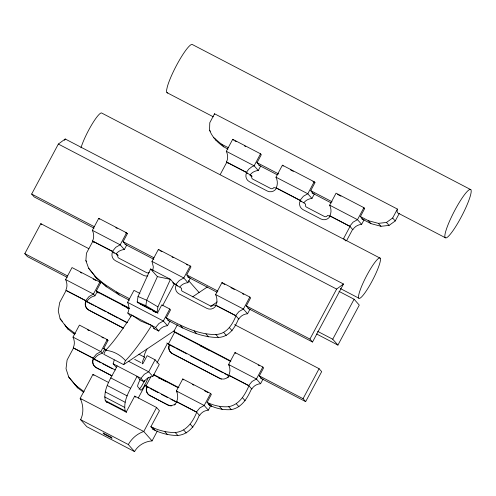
<?xml version="1.0" encoding="UTF-8"?>
<svg xmlns="http://www.w3.org/2000/svg" width="496" height="496" viewBox="0 0 496 496"><rect width="100%" height="100%" fill="white"/><g stroke="black" fill="none" stroke-linecap="round" stroke-linejoin="round"><path stroke-width="0.74" d="M227.968 149.11C219.982 145.13 212.945 138.669 209.56 130.268L209.783 122.717L214.557 113.776L397.42 209.076L397.296 209.634A27.255 4.396 -62.5 0 0 397.513 212.809L445.216 237.671M129.425 300.266L119.164 294.922L106.559 286.812L97.235 278.888L88.617 268.212L85.876 260.648L86.428 253.27L92.839 241.267L112.716 251.627L117.986 255.167A2.269 2.238 -41.5 0 0 118.904 258.205L146.729 272.707A2.269 2.238 -41.5 0 0 149.228 272.428M107.13 402.69L105.264 400.576C102.883 387.984 112.226 376.712 117.13 365.881M126.474 412.443L125.141 410.936C122.76 398.344 132.103 387.072 137.008 376.241L140.12 379.762A6.814 1.097 -62.5 0 0 137.64 385.851L137.69 386.644L140.802 390.166A6.814 1.097 -62.5 0 0 144.782 385.051A11.923 1.922 -62.5 0 0 148.242 377.351M138.049 302.938L137.194 301.971L138.031 296.503L150.567 268.981L170.438 279.341L174.332 283.743L162.583 305.741M157.926 313.298L157.071 312.325L145.836 305.679L146.673 300.21L157.418 276.619L150.567 268.981M157.071 312.325L157.908 306.863L170.438 279.341L157.418 276.619M114.235 359.997L113.156 363.81L116.269 367.331M214.433 114.328L214.557 113.776M152.718 270.841L153.338 266.873L151.987 261.398L158.391 249.395L190.191 265.974L190.972 266.854L186.701 274.852L189.292 277.785M93.911 242.488L92.578 240.975C94.234 237.646 93.961 233.61 92.355 230.318L98.76 218.321L126.585 232.822L127.367 233.703L123.095 241.701L125.686 244.64M157.406 430.9L152.067 440.894C144.968 441.409 138.074 445.303 134.54 451.577L86.831 426.715L80.612 419.672C83.923 413.007 83.378 404.941 80.166 398.356L92.975 374.356L108.692 382.546M130.907 316.535L127.794 313.013C129.456 309.684 129.183 305.648 127.571 302.355L133.982 290.352L139.946 293.465M227.416 162.961L226.529 161.956C228.185 158.627 227.912 154.591 226.306 151.299L232.711 139.302L260.536 153.803L261.318 154.684L257.046 162.682L259.637 165.621M177.475 402.628L176.588 401.624C178.244 398.294 177.971 394.258 176.365 390.966L182.77 378.969L210.595 393.471L211.377 394.351L207.105 402.349L209.696 405.288M154.758 328.966L151.646 325.444L140.728 321.036L131.775 315.084A104.644 16.876 -62.5 0 1 105.605 350.306L103.776 354.268L123.653 364.628L174.164 330.807M123.653 364.628L125.482 360.666A104.644 16.876 -62.5 0 0 151.646 325.444M94.042 228.148L34.255 196.986L31.663 194.054L58.354 144.057L65.224 138.998L343.492 284.022L312.53 342.011L247.926 308.345M64.492 140.362L65.224 138.998M67.245 277.363L27.392 256.593L24.8 253.661L40.815 223.665L88.896 248.719M86.602 301.593L85.715 300.582L65.838 290.222C67.493 286.893 67.22 282.863 65.615 279.564L72.019 267.567L99.851 282.069L100.626 282.949L96.354 290.954L98.171 293.006M99.851 282.069L93.44 294.072L89.044 296.546L85.715 300.582M126.585 232.822L120.181 244.819L115.785 247.299L112.456 251.336L114.235 253.351M93.998 359.123L93.105 358.118L73.228 347.758C74.89 344.429 74.611 340.392 73.005 337.1L79.416 325.103L107.241 339.605L108.016 340.485L103.745 348.483L105.047 349.953M116.281 253.766C118.178 251.249 121.216 249.761 124.329 249.519L126.821 244.85M107.241 339.605L100.837 351.602L96.435 354.082L93.105 358.118M220.379 174.245L226.784 162.248L246.661 172.608L251.937 176.148A2.269 2.238 -41.5 0 0 252.855 179.186L270.742 188.505A2.269 2.238 -41.5 0 0 273.798 187.544L276.477 188.145L300.328 200.576L305.598 204.116A2.269 2.238 -41.5 0 0 306.522 207.154L324.409 216.479A2.269 2.238 -41.5 0 0 327.465 215.512L330.144 216.113L350.021 226.474L343.616 238.471L345.774 240.92M190.191 265.974L183.787 277.971L179.391 280.451L176.75 283.365L176.061 284.487L177.394 285.994M137.659 302.498L157.536 312.858L161.808 304.86L169.756 309.002L163.351 320.999L158.956 323.479L155.626 327.515L158.739 331.037C160.506 327.899 163.953 325.953 167.499 325.698L169.992 321.03M179.887 286.917C181.784 284.4 184.822 282.906 187.934 282.664L190.427 278.002M260.536 153.803L254.132 165.8L251.85 166.805L248.769 169.167L246.4 172.317L247.293 173.321M153.487 429.666L150.896 426.734L159.433 410.738L156.581 407.507L134.72 396.112L126.176 412.108L106.299 401.748M155.118 359.805L148.707 371.802L144.311 374.275L140.982 378.312L144.094 381.839C145.861 378.702 149.308 376.755 152.855 376.495L159.266 364.498L155.118 359.805L147.163 355.657L142.891 363.655A8.141 1.314 -62.5 0 1 142.333 362.39L142.631 361.33A8.141 1.314 -62.5 0 1 144.417 357.089A8.141 1.314 -62.5 0 1 144.175 355.781L144.454 354.758A8.141 1.314 -62.5 0 1 146.965 349.017M250.232 174.747C252.123 172.23 255.167 170.742 258.28 170.5L260.772 165.831M138.285 398.009L145.043 385.342L148.564 387.655M156.91 363.122L167.468 343.35M177.382 324.781L173.873 331.353L174.654 332.233L168.243 344.23M145.824 386.223L150.803 376.892M301.401 201.791L300.068 200.285L276.216 187.854C277.878 184.524 277.599 180.488 275.993 177.196L282.404 165.199L314.204 181.772L314.979 182.652L310.713 190.65L313.305 193.589M250.058 309.076L247.566 313.745C244.013 313.999 240.566 315.946 238.799 319.083L235.687 315.561L215.81 305.201C217.471 301.872 217.192 297.836 215.586 294.543L221.997 282.546L249.823 297.048L250.598 297.929L246.326 305.927L248.924 308.865M156.581 407.507L143.772 431.501C137.2 433.678 131.7 438.538 128.315 444.528L134.54 451.577M165.819 317.645C181.344 325.847 197.774 334.738 215.822 334.509C226.517 334.056 232.364 324.812 235.947 315.853L216.07 305.493L213.392 304.891A2.269 2.238 -41.5 0 1 210.335 305.858L182.509 291.35A2.269 2.238 -41.5 0 1 181.592 288.319L173.668 283.396M249.823 297.048L243.418 309.045L239.016 311.525L235.687 315.561M167.722 320.224C183.477 328.526 200.099 337.677 218.42 337.441C229.109 336.989 234.955 327.751 238.539 318.792M314.204 181.772L307.799 193.769L303.397 196.249L300.068 200.285M150.834 426.703C158.441 430.398 166.743 432.611 175.243 432.524C186.428 431.514 192.839 421.798 196.726 412.275L176.849 401.915A6.814 6.708 -41.5 0 1 167.679 404.81L149.792 395.486A6.814 6.708 -41.5 0 1 147.033 386.378L144.379 384.995M303.899 202.715C305.79 200.198 308.834 198.71 311.947 198.468L314.439 193.8M210.595 393.471L204.191 405.468L199.795 407.948L196.466 411.984L199.578 415.505C201.345 412.368 204.792 410.421 208.339 410.167L210.831 405.499M152.743 429.282C160.506 433.237 169.093 435.525 177.835 435.457C189.026 434.453 195.43 424.731 199.318 415.214M261.938 378.832L259.34 375.894L263.612 367.896L262.837 367.015L235.011 352.513L228.6 364.51C230.206 367.803 230.485 371.839 228.823 375.168L248.701 385.528L251.813 389.05C253.58 385.913 257.027 383.966 260.58 383.712L263.066 379.043M364.126 219.697L361.64 224.366C358.087 224.62 354.64 226.567 352.873 229.704L349.761 226.182L329.883 215.822C331.545 212.493 331.266 208.456 329.66 205.164L336.065 193.167L363.897 207.669L364.672 208.549L360.4 216.547L362.998 219.486M207.037 402.312C213.726 405.635 221.197 407.266 228.675 406.689C239.345 404.742 244.919 394.909 248.961 385.82L229.084 375.46A6.814 6.708 -41.5 0 1 219.92 378.355L172.211 353.493A6.814 6.708 -41.5 0 1 169.452 344.385L166.805 343.003M262.837 367.015L256.426 379.012L252.03 381.492L248.701 385.528M208.258 404.531C215.264 408.357 223.287 410.223 231.266 409.622C241.943 407.675 247.51 397.842 251.553 388.759M363.897 207.669L357.486 219.666L353.09 222.146L349.761 226.182M346.561 240.74L352.613 229.412M312.53 342.011L309.932 339.078L336.629 289.087L343.492 284.022M360.139 216.411L368.354 220.695L378.367 223.355L386.465 222.462L392.646 218.017L397.42 209.076M361.64 218.779L370.946 223.628L380.959 226.288L389.056 225.401L395.238 220.956L399.336 213.292M354.094 299.231L359.278 305.102L337.925 345.098L332.735 339.227L354.094 299.231L338.979 291.357M319.083 368.689L321.681 371.628L305.666 401.624L303.068 398.685L319.083 368.689L234.608 324.663M192.597 296.856L207.402 286.942M210.633 306.392L217.285 301.934M249.928 175.696L251.937 176.148M116.647 254.863L117.986 255.167M138.031 296.503L146.673 300.21L157.908 306.863M137.194 301.971L145.836 305.679M470.84 189.677A27.255 4.396 -62.5 0 0 448.923 222.617A27.255 4.396 -62.5 0 0 454.317 228.724A27.255 4.396 -62.5 0 0 470.84 189.677L192.572 44.652A27.255 4.396 -62.5 0 0 180.501 58.311A27.255 4.396 -62.5 0 0 167.375 86.639L166.73 89.466A27.255 4.396 -62.5 0 0 167.797 92.87M166.941 92.64L213.286 116.796M234.844 140.889L236.201 141.596M244.348 145.843L245.706 146.549M290.625 169.954L293.328 171.368M312.951 181.592L314.979 182.652M337.522 194.401L340.919 196.168M363.314 207.843L364.672 208.549M213.392 137.373L221.266 144.038L228.11 147.603M256.866 162.589L278.777 174.009M310.843 190.718L332.066 201.779M258.776 165.168L277.264 174.803M311.978 192.894L331.235 202.932M226.306 151.299L254.132 165.8L258.28 170.5M275.993 177.196L307.799 193.769L311.947 198.468M329.66 205.164L357.486 219.666L361.64 224.366M226.529 161.956L246.4 172.317M380.178 258.174A22.711 3.664 -62.5 0 0 361.913 285.628A22.711 3.664 -62.5 0 0 366.408 290.712A22.711 3.664 -62.5 0 0 380.178 258.174L101.903 113.15A22.711 3.664 -62.5 0 0 91.965 124.335A22.711 3.664 -62.5 0 0 80.991 147.845M340.318 288.523L358.819 298.17M58.354 144.057L336.629 289.087M317.626 331.353L332.735 339.227M115.828 227.689L117.186 228.396M125.333 232.643L127.367 233.703M160.524 250.982L161.876 251.689M172.025 256.978L173.377 257.684M186.236 264.387L187.587 265.087M223.454 283.78L224.812 284.487M230.919 287.674L234.31 289.441M242.457 293.688L243.815 294.395M316.634 334L337.925 345.098M31.663 194.054L94.19 226.635M123.045 241.676L153.965 257.79M186.942 274.976L217.862 291.096M246.035 305.778L309.932 339.078M124.967 244.261L153.834 259.309M187.451 276.83L217.006 292.231M92.355 230.318L120.181 244.819L124.329 249.519M151.987 261.398L183.787 277.971L187.934 282.664M215.586 294.543L243.418 309.045L247.566 313.745M92.578 240.975L112.456 251.336M172.651 282.708L176.061 284.487M80.265 272.341L81.623 273.048M93.161 279.062L95.877 280.476M99.268 282.243L100.626 282.949M258.18 365.068L259.538 365.775M140.108 304.011L151.069 309.727M152.439 310.44L156.556 312.579M94.643 275.95L103.962 283.879L116.572 291.983L129.568 298.753M152.762 310.843L155.465 312.251M127.571 302.355L163.351 320.999L167.499 325.698M24.8 253.661L67.4 275.863M96.255 290.898L129.239 308.09M173.898 331.365L230.925 361.088M259.098 375.77L303.068 398.685M129.344 308.617L97.135 291.834L94.996 295.833A11.923 11.743 -41.5 0 0 86.75 301.76L93.589 305.325M174.034 331.911L230.237 361.2M121.247 304.556L129.196 308.698M208.035 349.792L200.75 345.991L201.271 346.58M126.399 307.557L127.726 308.252M260.313 377.989L305.666 401.624M65.615 279.564L93.44 294.072L94.823 295.635M127.794 313.013L155.626 327.515M153.438 328.271L158.739 331.037M127.354 322.605L86.236 301.171A6.814 6.708 -41.5 0 0 88.995 310.279L123.064 328.036M169.452 344.385L229.344 375.757A6.814 6.708 -41.5 0 1 227.664 377.816M94.959 306.038L96.329 306.751M97.693 307.458L105.902 311.736M107.266 312.449L118.209 318.153M119.579 318.866L127.1 322.791M168.311 344.261L174.462 347.473M175.832 348.186L186.775 353.89M190.197 355.669L201.134 361.373M202.504 362.086L208.661 365.292M210.025 366.005L213.447 367.79M214.818 368.503L223.02 372.781M224.39 373.494L228.495 375.627M74.809 334.527L67.946 329.108L60.121 318.841L58.23 310.961L59.694 302.517L66.098 290.52L85.975 300.88A6.814 6.708 -41.5 0 0 88.734 309.981L123.492 328.098M173.154 354.138L220.174 378.646A6.814 6.708 -41.5 0 0 221.402 379.136M138.93 354.231L144.417 357.089M87.656 329.871L89.013 330.578M101.909 337.299L103.267 338.005M106.659 339.779L108.016 340.485M192.374 384.45L193.731 385.156M204.588 390.811L207.985 392.584M134.67 359.371L140.839 362.582M128.458 361.243L148.707 371.802L152.855 376.495M65.354 326.17L75.305 333.659M103.435 348.322L106.181 349.748M153.518 374.424L178.907 387.655M106.559 350.424L104.526 349.364L102.387 353.363A11.923 11.743 -41.5 0 0 94.141 359.29M153.63 374.957L178.021 387.667M166.402 381.771L158.453 377.63L158.968 378.212M73.005 337.1L100.837 351.602L102.219 353.164M113.156 363.81L140.982 378.312M139.339 379.359L144.094 381.839M176.588 401.624L196.466 411.984M115.308 370.004L93.626 358.701A6.814 6.708 -41.5 0 0 96.385 367.809L111.625 375.751M147.033 386.378L177.103 402.213M94.817 359.643L100.899 362.812M102.25 363.518L112.387 368.801M149.916 388.356L158.026 392.584M161.405 394.345L167.487 397.513M170.866 399.274L176.272 402.095M83.706 392.355L77.723 387.884L68.702 376.997L66.024 368.695L67.084 360.046L73.489 348.049L93.366 358.41A6.814 6.708 -41.5 0 0 96.125 367.517L112.028 375.801M149.792 395.486L167.939 405.102A6.814 6.708 -41.5 0 0 171.79 405.815M110.726 377.884L130.597 388.238M107.291 385.547L127.168 395.907M105.239 391.89L125.116 402.25M104.563 396.899L124.44 407.253M105.264 400.576L125.141 410.936M80.612 419.672L128.315 444.528M75.132 384.946L84.103 391.654M392.646 218.017L395.238 220.956M386.465 222.462L389.056 225.401M378.367 223.355L380.959 226.288M368.354 220.695L370.946 223.628M282.404 165.199L283.179 166.079M232.711 139.302L233.486 140.182M209.56 130.268L210.428 131.248M221.266 144.038L223.857 146.971M221.997 282.546L222.772 283.427M188.573 280.618L199.082 292.516M229.543 327.85L232.134 330.789M158.391 249.395L159.166 250.275M223.69 332.469L226.281 335.408M235.011 352.513L235.786 353.394M260.58 383.712L256.426 379.012L228.6 364.51L229.524 365.552M215.822 334.509L218.42 337.441M205.952 333.963L208.543 336.902M98.76 218.321L99.541 219.201M194.072 330.838L196.664 333.771M208.698 350.139L209.219 350.722M169.756 309.002L170.537 309.882L166.265 317.88L168.857 320.819M180.178 325.134L182.77 328.067M242.556 397.817L245.148 400.756M236.325 403.775L238.917 406.714M228.675 406.689L231.266 409.622M219.592 406.559L222.189 409.491M172.211 353.493L172.472 353.784A6.814 6.708 -41.5 0 1 169.713 344.677M116.572 291.983L119.164 294.922M85.876 260.648L86.744 261.628M103.962 283.879L106.559 286.812M209.095 403.384L211.687 406.323M88.617 268.212L97.235 278.888M182.77 378.969L183.551 379.849M208.339 410.167L204.191 405.468L176.365 390.966L177.289 392.007M40.815 223.665L41.683 224.645M190.315 424.272L192.913 427.211M183.687 430.026L186.285 432.958M175.243 432.524L177.835 435.457M134.72 396.112L135.668 397.191M164.97 431.768L167.567 434.707M73.935 332.946L74.797 333.926M60.121 318.841L62.279 321.29M152.88 427.769L155.471 430.702M152.067 440.894L143.772 431.501L80.166 398.356L81.139 399.46M92.975 374.356L93.93 375.435M68.702 376.997L77.723 387.884M64.455 324.223L66.204 326.666M67.072 327.887L67.946 329.108M215.289 139.016L215.983 140.312M105.605 350.306A29.524 27.95 56.2 0 1 125.482 360.666M330.144 216.113A6.814 6.708 -41.5 0 1 320.98 219.009L303.087 209.684A6.814 6.708 -41.5 0 1 300.328 200.576M276.477 188.145A6.814 6.708 -41.5 0 1 267.313 191.041L249.42 181.716A6.814 6.708 -41.5 0 1 246.661 172.608M150.052 395.777A6.814 6.708 -41.5 0 1 147.293 386.669M175.429 404.271A6.814 6.708 -41.5 0 1 174.319 405.021M139.029 389.186A6.814 1.097 -62.5 0 0 142.798 384.016A11.923 1.922 -62.5 0 0 144.522 380.531M216.07 305.493A6.814 6.708 -41.5 0 1 206.906 308.388L179.081 293.886A6.814 6.708 -41.5 0 1 176.316 284.778M112.716 251.627A6.814 6.708 -41.5 0 0 115.475 260.735L143.301 275.237A6.814 6.708 -41.5 0 0 147.814 275.844M111.03 437.106L103.081 432.965L104.117 434.136L112.065 438.284L111.03 437.106"/></g></svg>
